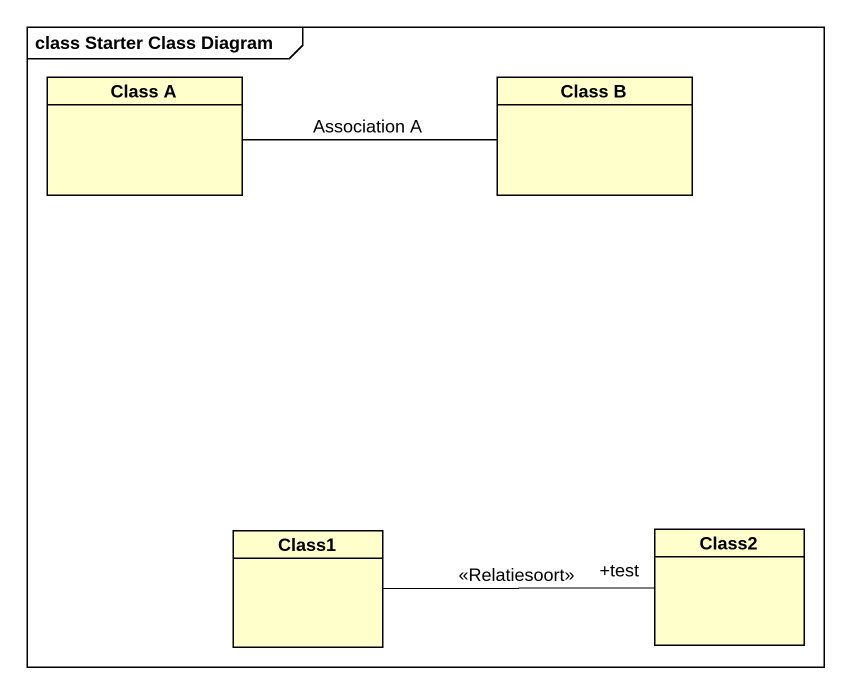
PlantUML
@startuml
mainframe class Starter Class Diagram
hide circle
hide empty members
class "Class A" as Class_A
class "Class B" as Class_B
class Class1
class Class2
Class_A -right- Class_B : Association A
Class1 -right- "+test" Class2 : <<Relatiesoort>>
@enduml
